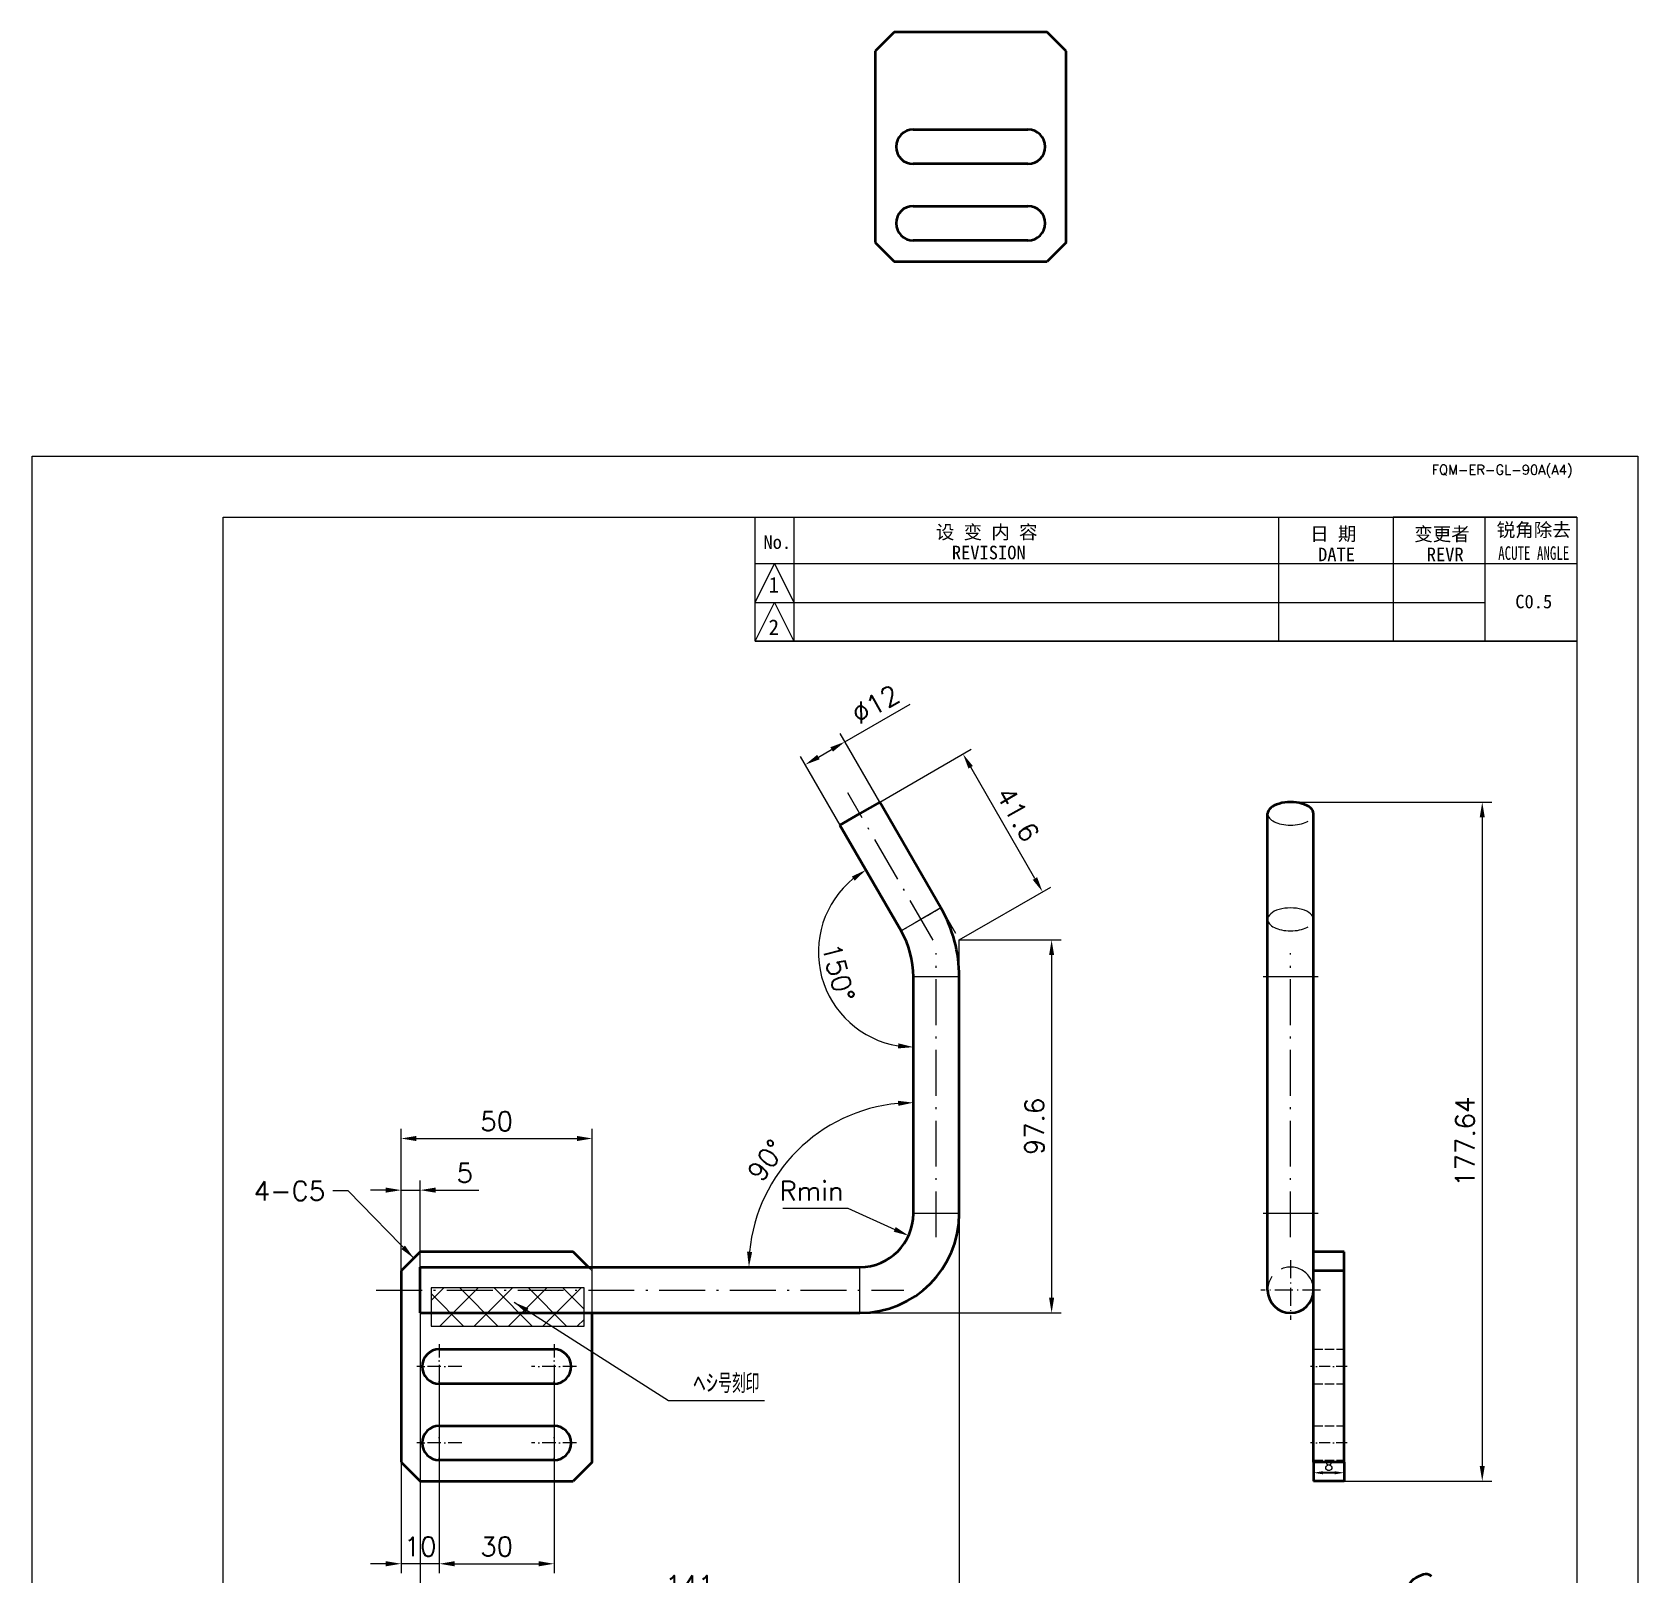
# Model space of a CAD drawing. Header units: millimetres. Extents: x -162325 to -83245, y 277409 to 326486.
# Drawn here: x -151326.2 to -150906.2, y 301517.2 to 301920.8 of the extents above; entities that cross this region are included whole.
import ezdxf
from ezdxf.enums import TextEntityAlignment as Align

# ---------------------------------------------------------------- set-up
doc = ezdxf.new("R2010")
doc.units = ezdxf.units.MM
for name, pattern in [('CENTER2', [28.575, 19.05, -3.175, 3.175, -3.175]), ('DASHDOT', [18.5, 12, -3, 0.5, -3]), ('DASHED', [15, 12, -3]), ('DASHED2', [9.525, 6.35, -3.175]), ('PHANTOM2', [31.75, 15.875, -3.175, 3.175, -3.175, 3.175, -3.175])]:
    doc.linetypes.add(name, pattern=pattern)
for name, color, linetype, lineweight in [('\\M+1907D\\M+19867', 130, 'Continuous', 13), ('A4', 3, 'Continuous', 20), ('SIM', 6, 'PHANTOM2', 20), ('中心线', 2, 'CENTER2', 13), ('图框', 7, 'Continuous', 20), ('尺寸线', 3, 'Continuous', 13), ('虚线', 2, 'DASHED2', 25)]:
    doc.layers.add(name, color=color, linetype=linetype, lineweight=lineweight)
doc.styles.add('CH-1', font='')
doc.styles.add('MX_NOTE_STANDARD', font='txt.shx', dxfattribs={"bigfont": 'extfont.shx'})
doc.styles.get("Standard").update_dxf_attribs({"font": 'txt', "bigfont": 'gbcbig.shx'})
doc.styles.get('CH-1').set_extended_font_data('SimSun')
doc.dimstyles.new('ISO-25', dxfattribs={"dimtxt": 2.5, "dimasz": 2.5, "dimexe": 1.25, "dimexo": 0.625, "dimtad": 1, "dimtxsty": 'Standard', "dimcen": 2.5, "dimadec": 0, "dimazin": 0, "dimtfac": 1, "dimtmove": 0, "dimatfit": 3, "dimfxl": 0, "dimarcsym": 0})
doc.dimstyles.new('副本02', dxfattribs={"dimscale": 2, "dimtxt": 2.5, "dimasz": 2, "dimexe": 1.25, "dimexo": 0, "dimgap": 1, "dimtad": 1, "dimdsep": 46, "dimtxsty": 'Standard', "dimcen": 0.5, "dimclrd": 3, "dimclre": 3, "dimclrt": 1, "dimadec": 1, "dimazin": 2, "dimtfac": 1, "dimtmove": 0, "dimatfit": 3, "dimfxl": 0, "dimtolj": 1, "dimlwd": -1, "dimlwe": -1, "dimarcsym": 0})
doc.dimstyles.new('副本02$4', dxfattribs={"dimscale": 2, "dimtxt": 2.5, "dimasz": 2, "dimexe": 1.25, "dimexo": 0, "dimgap": 1, "dimtad": 1, "dimtih": 1, "dimtoh": 1, "dimdsep": 46, "dimtxsty": 'Standard', "dimcen": 0.5, "dimclrd": 3, "dimclre": 3, "dimclrt": 1, "dimadec": 1, "dimazin": 2, "dimtfac": 1, "dimtmove": 0, "dimatfit": 3, "dimfxl": 0, "dimtolj": 1, "dimlwd": -1, "dimlwe": -1, "dimarcsym": 0})

# ---------------------------------------------------------------- blocks, each defined once
blk = doc.blocks.new('1比1 竖框')
at = {"layer": '图框'}
for p, q in [((0, 0), (0, 297)), ((0, 297), (210, 297)), ((178, 297), (202, 297)), ((210, 297), (210, 0)), ((25, 289), (202, 289)), ((25, 10), (25, 289)), ((25, 272.79), (25, 289)), ((94.55, 272.79), (94.55, 289)), ((99.62, 289), (99.62, 272.79)), ((163, 289), (163, 272.79)), ((163, 289), (163, 272.79)), ((163, 289), (163, 272.79)), ((163, 289), (163, 272.79)), ((163, 289), (163, 272.79)), ((178, 289), (178, 272.79)), ((178, 289), (178, 272.79)), ((178, 289), (178, 272.79)), ((178, 289), (178, 272.79)), ((178, 289), (178, 272.79)), ((178, 289), (202, 289)), ((178, 289), (202, 289)), ((178, 289), (202, 289)), ((178, 289), (202, 289)), ((202, 289), (178, 289)), ((190, 289), (190, 272.79)), ((190, 289), (190, 272.79)), ((190, 289), (190, 272.79)), ((190, 289), (190, 272.79)), ((190, 289), (190, 272.79)), ((202, 289), (202, 10)), ((94.55, 277.86), (97.09, 282.93)), ((94.55, 282.93), (190, 282.93)), ((94.55, 282.93), (190, 282.93)), ((94.55, 282.93), (190, 282.93)), ((94.55, 282.93), (190, 282.93)), ((97.09, 282.93), (99.62, 277.86)), ((190, 282.93), (202, 282.93)), ((190, 282.93), (202, 282.93)), ((190, 282.93), (202, 282.93)), ((190, 282.93), (202, 282.93)), ((94.55, 272.79), (97.09, 277.86)), ((94.55, 277.86), (190, 277.86)), ((94.55, 277.86), (190, 277.86)), ((94.55, 277.86), (190, 277.86)), ((94.55, 277.86), (190, 277.86)), ((97.09, 277.86), (99.62, 272.79)), ((94.55, 272.79), (202, 272.79)), ((202, 272.79), (94.55, 272.79)), ((94.55, 272.79), (202, 272.79)), ((94.55, 272.79), (202, 272.79))]:
    blk.add_line(p, q, dxfattribs=at)
at = {"layer": '图框', "style": 'CH-1'}
for s, height, p in [('设 变 内 容', 1.775, (124.84, 287.09)), ('日 期', 1.775, (170.17, 286.84)), ('变更者', 1.775, (184.38, 286.84)), ('锐角除去', 1.775, (196.38, 287.37)), ('No.', 1.775, (97.45, 285.73)), ('REVISION', 1.775, (125.11, 284.38)), ('DATE', 1.775, (170.59, 284.13)), ('REVR', 1.775, (184.8, 284.13)), ('1', 2.03, (97, 280.16)), ('C0.5', 1.775, (196.38, 277.97)), ('2', 2.03, (97, 274.61))]:
    blk.add_text(s, height=height, dxfattribs=at).set_placement(p, align=Align.MIDDLE)
at = {"layer": '图框', "style": 'CH-1', "width": 0.7}
blk.add_text('ACUTE ANGLE', height=1.7746, dxfattribs=at).set_placement((196.38, 284.31), align=Align.MIDDLE)
at = {"layer": '图框', "insert": (192.25, 295), "char_height": 1.25, "width": 39, "attachment_point": 5}
blk.add_mtext('{\\Ftxt,@extfont2|c134;FQM-ER-GL-90A(A4)}', dxfattribs=at)
blk = doc.blocks.new('*D453')
at = {"layer": 'Defpoints', "color": 0, "transparency": 16777216}
for p in [(-151082.75, 301731.97), (-151104.54, 301719.39), (-151083.73, 301683.36)]:
    blk.add_point(p, dxfattribs=at)
at = {"layer": '尺寸线', "color": 3, "transparency": 16777216}
for p, q in [((-151104.54, 301719.39), (-151080.59, 301733.22)), ((-151063.95, 301699.4), (-151080.75, 301728.51)), ((-151083.73, 301683.36), (-151059.78, 301697.19))]:
    blk.add_line(p, q, dxfattribs=at)
for points in [[(-151080.17, 301728.84), (-151081.33, 301728.18), (-151082.75, 301731.97)], [(-151063.37, 301699.74), (-151064.52, 301699.07), (-151061.95, 301695.94)]]:
    blk.add_solid(points, dxfattribs=at)
at = {"layer": '尺寸线', "color": 1, "transparency": 16777216, "insert": (-151068.45, 301716.21), "char_height": 5, "attachment_point": 5, "rotation": 299.9993}
blk.add_mtext('\\A1;41.6', dxfattribs=at)
blk = doc.blocks.new('*D454')
at = {"layer": 'Defpoints', "color": 0, "transparency": 16777216}
for p in [(-151083.73, 301683.36), (-151109.73, 301585.75), (-151059.58, 301585.75)]:
    blk.add_point(p, dxfattribs=at)
at = {"layer": '尺寸线', "color": 3, "transparency": 16777216}
for p, q in [((-151083.73, 301683.36), (-151057.08, 301683.36)), ((-151059.58, 301679.36), (-151059.58, 301589.75)), ((-151109.73, 301585.75), (-151057.08, 301585.75))]:
    blk.add_line(p, q, dxfattribs=at)
for points in [[(-151060.25, 301679.36), (-151058.92, 301679.36), (-151059.58, 301683.36)], [(-151060.25, 301589.75), (-151058.92, 301589.75), (-151059.58, 301585.75)]]:
    blk.add_solid(points, dxfattribs=at)
at = {"layer": '尺寸线', "color": 1, "transparency": 16777216, "insert": (-151064.08, 301634.56), "char_height": 5, "attachment_point": 5, "rotation": 90}
blk.add_mtext('\\A1;97.6', dxfattribs=at)
blk = doc.blocks.new('*D455')
at = {"layer": 'Defpoints', "color": 0, "transparency": 16777216}
for p in [(-151083.73, 301618.28), (-151224.73, 301596.77), (-151083.73, 301510.07)]:
    blk.add_point(p, dxfattribs=at)
at = {"layer": '尺寸线', "color": 3, "transparency": 16777216}
for p, q in [((-151083.73, 301618.28), (-151083.73, 301507.57)), ((-151224.73, 301596.77), (-151224.73, 301507.57)), ((-151220.73, 301510.07), (-151087.73, 301510.07))]:
    blk.add_line(p, q, dxfattribs=at)
for points in [[(-151220.73, 301510.73), (-151220.73, 301509.4), (-151224.73, 301510.07)], [(-151087.73, 301510.73), (-151087.73, 301509.4), (-151083.73, 301510.07)]]:
    blk.add_solid(points, dxfattribs=at)
at = {"layer": '尺寸线', "color": 1, "transparency": 16777216, "insert": (-151154.23, 301514.57), "char_height": 5, "attachment_point": 5}
blk.add_mtext('\\A1;141', dxfattribs=at)
blk = doc.blocks.new('*D456')
at = {"layer": 'Defpoints', "color": 0, "transparency": 16777216}
for p in [(-151095.73, 301673.71), (-151117.25, 301635.01), (-151095.73, 301611.75), (-151224.73, 301597.75), (-151109.73, 301597.75)]:
    blk.add_point(p, dxfattribs=at)
at = {"layer": '尺寸线', "color": 3, "transparency": 16777216}
blk.add_arc((-151095.73, 301597.75), 43.03, 95.3286, 174.6714, dxfattribs=at)
for points in [[(-151099.76, 301641.26), (-151099.7, 301639.93), (-151095.73, 301640.78)], [(-151137.91, 301601.72), (-151139.24, 301601.78), (-151138.76, 301597.75)]]:
    blk.add_solid(points, dxfattribs=at)
at = {"layer": '尺寸线', "color": 1, "transparency": 16777216, "insert": (-151134.21, 301625.65), "char_height": 5, "attachment_point": 5, "rotation": 54.0545}
blk.add_mtext('\\A1;90°', dxfattribs=at)
blk = doc.blocks.new('*D457')
at = {"layer": 'Defpoints', "color": 0, "transparency": 16777216}
for p in [(-151109.73, 301611.75), (-151096.98, 301605.97)]:
    blk.add_point(p, dxfattribs=at)
at = {"layer": '尺寸线', "color": 3, "transparency": 16777216}
for p, q in [((-151129.92, 301613.2), (-151112.92, 301613.2)), ((-151112.92, 301613.2), (-151100.63, 301607.62))]:
    blk.add_line(p, q, dxfattribs=at)
blk.add_solid([(-151100.35, 301608.23), (-151100.9, 301607.02), (-151096.98, 301605.97)], dxfattribs=at)
at = {"layer": '尺寸线', "color": 1, "transparency": 16777216, "insert": (-151122.42, 301617.7), "char_height": 5, "attachment_point": 5, "style": 'MX_NOTE_STANDARD'}
blk.add_mtext('\\A1;\\A1;Rmin', dxfattribs=at)
blk = doc.blocks.new('*D458')
at = {"layer": 'Defpoints', "color": 0, "transparency": 16777216}
for p in [(-151179.73, 301631.4), (-151229.73, 301575.85), (-151179.73, 301575.85)]:
    blk.add_point(p, dxfattribs=at)
at = {"layer": '尺寸线', "color": 3, "transparency": 16777216}
for p, q in [((-151229.73, 301575.85), (-151229.73, 301633.9)), ((-151225.73, 301631.4), (-151183.73, 301631.4)), ((-151179.73, 301575.85), (-151179.73, 301633.9))]:
    blk.add_line(p, q, dxfattribs=at)
for points in [[(-151225.73, 301632.07), (-151225.73, 301630.73), (-151229.73, 301631.4)], [(-151183.73, 301632.07), (-151183.73, 301630.73), (-151179.73, 301631.4)]]:
    blk.add_solid(points, dxfattribs=at)
at = {"layer": '尺寸线', "color": 1, "transparency": 16777216, "insert": (-151204.73, 301635.9), "char_height": 5, "attachment_point": 5}
blk.add_mtext('\\A1;50', dxfattribs=at)
blk = doc.blocks.new('*D459')
at = {"layer": 'Defpoints', "color": 0, "transparency": 16777216}
for p in [(-151224.73, 301617.89), (-151229.73, 301596.75), (-151224.73, 301597.75)]:
    blk.add_point(p, dxfattribs=at)
at = {"layer": '尺寸线', "color": 3, "transparency": 16777216}
for p, q in [((-151229.73, 301596.75), (-151229.73, 301620.39)), ((-151224.73, 301597.75), (-151224.73, 301620.39)), ((-151233.73, 301617.89), (-151237.73, 301617.89)), ((-151229.73, 301617.89), (-151224.73, 301617.89)), ((-151220.73, 301617.89), (-151209.4, 301617.89))]:
    blk.add_line(p, q, dxfattribs=at)
for points in [[(-151233.73, 301618.56), (-151233.73, 301617.23), (-151229.73, 301617.89)], [(-151220.73, 301618.56), (-151220.73, 301617.23), (-151224.73, 301617.89)]]:
    blk.add_solid(points, dxfattribs=at)
at = {"layer": '尺寸线', "color": 1, "transparency": 16777216, "insert": (-151213.07, 301622.39), "char_height": 5, "attachment_point": 5}
blk.add_mtext('\\A1;5', dxfattribs=at)
blk = doc.blocks.new('*D460')
at = {"layer": 'Defpoints', "color": 0, "transparency": 16777216}
for p in [(-151229.73, 301595.2), (-151219.73, 301571.75), (-151229.73, 301520.15)]:
    blk.add_point(p, dxfattribs=at)
at = {"layer": '尺寸线', "color": 3, "transparency": 16777216}
for p, q in [((-151229.73, 301595.2), (-151229.73, 301517.65)), ((-151219.73, 301571.75), (-151219.73, 301517.65)), ((-151233.73, 301520.15), (-151237.73, 301520.15)), ((-151219.73, 301520.15), (-151229.73, 301520.15)), ((-151215.73, 301520.15), (-151211.73, 301520.15))]:
    blk.add_line(p, q, dxfattribs=at)
for points in [[(-151233.73, 301520.82), (-151233.73, 301519.48), (-151229.73, 301520.15)], [(-151215.73, 301520.82), (-151215.73, 301519.48), (-151219.73, 301520.15)]]:
    blk.add_solid(points, dxfattribs=at)
at = {"layer": '尺寸线', "color": 1, "transparency": 16777216, "insert": (-151224.73, 301524.65), "char_height": 5, "attachment_point": 5}
blk.add_mtext('\\A1;10', dxfattribs=at)
blk = doc.blocks.new('*D461')
at = {"layer": 'Defpoints', "color": 0, "transparency": 16777216}
for p in [(-151219.73, 301571.75), (-151189.73, 301571.75), (-151189.73, 301520.15)]:
    blk.add_point(p, dxfattribs=at)
at = {"layer": '尺寸线', "color": 3, "transparency": 16777216}
for p, q in [((-151219.73, 301571.75), (-151219.73, 301517.65)), ((-151189.73, 301571.75), (-151189.73, 301517.65)), ((-151215.73, 301520.15), (-151193.73, 301520.15))]:
    blk.add_line(p, q, dxfattribs=at)
for points in [[(-151215.73, 301520.82), (-151215.73, 301519.48), (-151219.73, 301520.15)], [(-151193.73, 301520.82), (-151193.73, 301519.48), (-151189.73, 301520.15)]]:
    blk.add_solid(points, dxfattribs=at)
at = {"layer": '尺寸线', "color": 1, "transparency": 16777216, "insert": (-151204.73, 301524.65), "char_height": 5, "attachment_point": 5}
blk.add_mtext('\\A1;30', dxfattribs=at)
blk = doc.blocks.new('*D462')
at = {"layer": 'Defpoints', "color": 0, "transparency": 16777216}
for p in [(-151114.93, 301713.39), (-151120.2, 301684.46), (-151098.95, 301685.71), (-151095.73, 301673.71), (-151095.73, 301611.75)]:
    blk.add_point(p, dxfattribs=at)
at = {"layer": '尺寸线', "color": 3, "transparency": 16777216}
blk.add_arc((-151095.73, 301680.15), 24.85, 129.2349, 260.7662, dxfattribs=at)
for points in [[(-151111.83, 301699.94), (-151111.07, 301698.84), (-151108.16, 301701.66)], [(-151099.67, 301656.29), (-151099.78, 301654.96), (-151095.73, 301655.3)]]:
    blk.add_solid(points, dxfattribs=at)
at = {"layer": '尺寸线', "color": 1, "transparency": 16777216, "insert": (-151115.39, 301674.88), "char_height": 5, "attachment_point": 5, "rotation": 285.0006}
blk.add_mtext('\\A1;150°', dxfattribs=at)
blk = doc.blocks.new('*D463')
at = {"layer": 'Defpoints', "color": 0, "transparency": 16777216}
for p in [(-151113.65, 301735.18), (-151104.54, 301719.39), (-151114.93, 301713.39)]:
    blk.add_point(p, dxfattribs=at)
at = {"layer": '尺寸线', "color": 3, "transparency": 16777216}
for p, q in [((-151113.65, 301735.18), (-151096.62, 301745.01)), ((-151104.54, 301719.39), (-151114.9, 301737.35)), ((-151120.58, 301731.18), (-151117.12, 301733.18)), ((-151114.93, 301713.39), (-151125.3, 301731.35))]:
    blk.add_line(p, q, dxfattribs=at)
for points in [[(-151117.45, 301733.76), (-151116.78, 301732.6), (-151113.65, 301735.18)], [(-151120.91, 301731.76), (-151120.25, 301730.6), (-151124.05, 301729.18)]]:
    blk.add_solid(points, dxfattribs=at)
at = {"layer": '尺寸线', "color": 1, "transparency": 16777216, "insert": (-151105.65, 301744.99), "char_height": 5, "attachment_point": 5, "rotation": 29.9996, "style": 'MX_NOTE_STANDARD'}
blk.add_mtext('\\A1;\\A1;%%C12', dxfattribs=at)
blk = doc.blocks.new('*D464')
at = {"layer": 'Defpoints', "color": 0, "transparency": 16777216}
for p in [(-150997.08, 301719.39), (-150991.08, 301541.75), (-150946.94, 301541.75)]:
    blk.add_point(p, dxfattribs=at)
at = {"layer": '尺寸线', "color": 3, "transparency": 16777216}
for p, q in [((-150997.08, 301719.39), (-150944.44, 301719.39)), ((-150946.94, 301715.39), (-150946.94, 301545.75)), ((-150991.08, 301541.75), (-150944.44, 301541.75))]:
    blk.add_line(p, q, dxfattribs=at)
for points in [[(-150947.61, 301715.39), (-150946.28, 301715.39), (-150946.94, 301719.39)], [(-150947.61, 301545.75), (-150946.28, 301545.75), (-150946.94, 301541.75)]]:
    blk.add_solid(points, dxfattribs=at)
at = {"layer": '尺寸线', "color": 1, "transparency": 16777216, "insert": (-150951.44, 301630.57), "char_height": 5, "attachment_point": 5, "rotation": 90}
blk.add_mtext('\\A1;177.64', dxfattribs=at)
blk = doc.blocks.new('图号刻印')
at = {"layer": '尺寸线'}
h = blk.add_hatch(dxfattribs=at)
h.set_pattern_fill('ANSI37', color=4)
h.set_pattern_definition([(45, (-10658.534, -906.269), (-2.245064, 2.245064), []), (135, (-10658.534, -906.269), (-2.245064, -2.245064), [])])
h.paths.add_polyline_path([(20, -5), (20, 0), (0, 0), (0, -5)])
at = {"layer": '\\M+1907D\\M+19867'}
for p, q in [((0, 0), (0, -5)), ((20, 0), (0, 0)), ((20, -5), (20, 0)), ((0, -5), (20, -5))]:
    blk.add_line(p, q, dxfattribs=at)
blk = doc.blocks.new('*D658')
at = {"color": 0, "lineweight": -2, "transparency": 16777216}
for p, q in [((-150991.08, 301542.38), (-150991.08, 301545.21)), ((-150985.58, 301543.96), (-150988.58, 301543.96)), ((-150983.08, 301542.38), (-150983.08, 301545.21))]:
    blk.add_line(p, q, dxfattribs=at)
at = {"color": 0, "transparency": 16777216}
for points in [[(-150988.58, 301544.37), (-150988.58, 301543.54), (-150991.08, 301543.96)], [(-150985.58, 301544.37), (-150985.58, 301543.54), (-150983.08, 301543.96)]]:
    blk.add_solid(points, dxfattribs=at)
at = {"layer": 'Defpoints', "color": 0, "transparency": 16777216}
for p in [(-150991.08, 301543.96), (-150991.08, 301541.75), (-150983.08, 301541.75)]:
    blk.add_point(p, dxfattribs=at)
at = {"color": 0, "transparency": 16777216, "insert": (-150987.08, 301545.83), "char_height": 2.5, "attachment_point": 5}
blk.add_mtext('8', dxfattribs=at)

msp = doc.modelspace()

# ---------------------------------------------------------------- linework, layer by layer
at = {"color": 7, "lineweight": 35}
for p, q in [((-151100.763, 301920.833), (-151105.763, 301915.833)), ((-151060.763, 301920.833), (-151100.763, 301920.833)), ((-151055.763, 301915.833), (-151060.763, 301920.833)), ((-151105.763, 301915.833), (-151105.763, 301865.833)), ((-151055.763, 301865.833), (-151055.763, 301915.833)), ((-151095.763, 301895.333), (-151065.763, 301895.333)), ((-151065.763, 301886.333), (-151095.763, 301886.333)), ((-151095.763, 301875.333), (-151065.763, 301875.333)), ((-151105.763, 301865.833), (-151100.763, 301860.833)), ((-151065.763, 301866.333), (-151095.763, 301866.333)), ((-151055.763, 301865.833), (-151060.763, 301860.833)), ((-151100.763, 301860.833), (-151060.763, 301860.833)), ((-151109.735, 301716.393), (-151114.931, 301713.393)), ((-151104.539, 301719.393), (-151109.735, 301716.393)), ((-151088.558, 301691.714), (-151104.539, 301719.393)), ((-151003.078, 301688.714), (-151003.078, 301716.393)), ((-150991.078, 301688.714), (-150991.078, 301716.393)), ((-151098.95, 301685.714), (-151114.931, 301713.393)), ((-151003.078, 301673.714), (-151003.078, 301688.714)), ((-150991.078, 301673.714), (-150991.078, 301688.714)), ((-151095.735, 301611.752), (-151095.735, 301673.714)), ((-151083.735, 301611.752), (-151083.735, 301673.714)), ((-151003.078, 301611.752), (-151003.078, 301673.714)), ((-150991.078, 301611.752), (-150991.078, 301673.714)), ((-151003.078, 301591.752), (-151003.078, 301611.752)), ((-150991.078, 301591.752), (-150991.078, 301611.752)), ((-151224.735, 301601.752), (-151229.735, 301596.752)), ((-151184.735, 301601.752), (-151224.735, 301601.752)), ((-151180.735, 301597.752), (-151184.735, 301601.752)), ((-150991.078, 301596.752), (-150991.078, 301601.752)), ((-150983.078, 301601.752), (-150991.078, 301601.752)), ((-150983.078, 301596.752), (-150983.078, 301601.752)), ((-151229.735, 301596.752), (-151229.735, 301546.752)), ((-151224.735, 301591.752), (-151224.735, 301597.752)), ((-151224.735, 301597.752), (-151109.735, 301597.752)), ((-150991.078, 301546.752), (-150991.078, 301596.752)), ((-150983.078, 301596.752), (-150991.078, 301596.752)), ((-150983.078, 301546.752), (-150983.078, 301596.752)), ((-151224.735, 301585.752), (-151224.735, 301591.752)), ((-151224.735, 301585.752), (-151109.735, 301585.752)), ((-151179.735, 301546.752), (-151179.735, 301585.752)), ((-151219.735, 301576.252), (-151189.735, 301576.252)), ((-151189.735, 301567.252), (-151219.735, 301567.252)), ((-151219.735, 301556.252), (-151189.735, 301556.252)), ((-151229.735, 301546.752), (-151224.735, 301541.752)), ((-151189.735, 301547.252), (-151219.735, 301547.252)), ((-151179.735, 301546.752), (-151184.735, 301541.752)), ((-150991.078, 301546.752), (-150991.078, 301541.752)), ((-150983.078, 301546.752), (-150991.078, 301546.752)), ((-150983.078, 301546.752), (-150983.078, 301541.752)), ((-151224.735, 301541.752), (-151184.735, 301541.752)), ((-150983.078, 301541.752), (-150991.078, 301541.752))]:
    msp.add_line(p, q, dxfattribs=at)
at = {"color": 7, "lineweight": 13}
for p, q in [((-151088.558, 301691.714), (-151093.754, 301688.714)), ((-151093.754, 301688.714), (-151098.95, 301685.714)), ((-151089.735, 301673.714), (-151095.735, 301673.714)), ((-151083.735, 301673.714), (-151089.735, 301673.714)), ((-150991.078, 301673.714), (-151003.078, 301673.714)), ((-151089.735, 301611.752), (-151095.735, 301611.752)), ((-151083.735, 301611.752), (-151089.735, 301611.752)), ((-150991.078, 301611.752), (-151003.078, 301611.752)), ((-151109.735, 301591.752), (-151109.735, 301597.752)), ((-151109.735, 301585.752), (-151109.735, 301591.752))]:
    msp.add_line(p, q, dxfattribs=at)
at = {"color": 7, "lineweight": 35}
for centre, radius, start, end in [((-151095.763, 301890.833), 4.5, 90, 270), ((-151065.763, 301890.833), 4.5, 270, 90), ((-151095.763, 301870.833), 4.5, 90, 270), ((-151065.763, 301870.833), 4.5, 270, 90), ((-151119.735, 301673.714), 36, 0, 30), ((-151119.735, 301673.714), 24, 0, 30), ((-151109.735, 301611.752), 14, 270, 0), ((-151109.735, 301611.752), 26, 270, 0), ((-150997.078, 301591.752), 6, 180.00001, 0), ((-151219.735, 301571.752), 4.5, 90, 270), ((-151189.735, 301571.752), 4.5, 270, 90), ((-151219.735, 301551.752), 4.5, 90, 270), ((-151189.735, 301551.752), 4.5, 270, 90)]:
    msp.add_arc(centre, radius, start, end, dxfattribs=at)
for centre, major_axis, ratio, start_param, end_param in [((-150997.078, 301716.393), (6, 0), 0.5, 0, 3.1415927), ((-150963.305, 301514.925), (3.057, 1.901), 0.5169498, 0.0001102, 3.1417028)]:
    msp.add_ellipse(centre, major_axis=major_axis, ratio=ratio, start_param=start_param, end_param=end_param, dxfattribs=at)
at = {"color": 7, "lineweight": 13}
msp.add_ellipse((-150997.078, 301688.714), major_axis=(6, 0), ratio=0.5, start_param=0, end_param=3.1415927, dxfattribs=at)
at = {"layer": 'A4'}
msp.add_lwpolyline([(-151326.238, 301809.931), (-150906.238, 301809.931), (-150906.238, 301215.931), (-151326.238, 301215.931)], close=True, dxfattribs=at)
at = {"layer": 'SIM'}
for p in [(-151092.698, 301698.885), (-151083.735, 301669.005)]:
    msp.add_line(p, (-151083.735, 301683.36), dxfattribs=at)
at = {"layer": '中心线', "linetype": 'DASHDOT', "lineweight": 13}
for p, q in [((-151090.597, 301683.246), (-151112.891, 301721.861)), ((-151089.735, 301605.556), (-151089.735, 301679.91)), ((-150997.078, 301605.556), (-150997.078, 301679.91)), ((-151236.235, 301591.752), (-151098.235, 301591.752))]:
    msp.add_line(p, q, dxfattribs=at)
at = {"layer": '中心线', "linetype": 'DASHDOT', "lineweight": 13, "ltscale": 0.36001}
for p, q in [((-150989.878, 301673.714), (-151004.278, 301673.714)), ((-150989.878, 301611.752), (-151004.278, 301611.752))]:
    msp.add_line(p, q, dxfattribs=at)
at = {"layer": '中心线', "linetype": 'DASHDOT', "lineweight": 13, "ltscale": 0.390002}
msp.add_line((-150997.078, 301599.552), (-150997.078, 301583.952), dxfattribs=at)
at = {"layer": '中心线', "linetype": 'DASHDOT', "lineweight": 13, "ltscale": 0.38999}
msp.add_line((-150989.278, 301591.752), (-151004.878, 301591.752), dxfattribs=at)
at = {"layer": '中心线', "linetype": 'DASHDOT', "lineweight": 13, "ltscale": 0.292499}
for p, q in [((-151219.735, 301577.602), (-151219.735, 301565.902)), ((-151189.735, 301577.602), (-151189.735, 301565.902)), ((-151219.735, 301557.602), (-151219.735, 301545.902)), ((-151189.735, 301557.602), (-151189.735, 301545.902))]:
    msp.add_line(p, q, dxfattribs=at)
at = {"layer": '中心线', "linetype": 'DASHDOT', "lineweight": 13, "ltscale": 0.29248}
for p, q in [((-151213.885, 301571.752), (-151225.585, 301571.752)), ((-151183.885, 301571.752), (-151195.585, 301571.752)), ((-151213.885, 301551.752), (-151225.585, 301551.752)), ((-151183.885, 301551.752), (-151195.585, 301551.752))]:
    msp.add_line(p, q, dxfattribs=at)
at = {"layer": '中心线', "linetype": 'DASHDOT', "lineweight": 13, "ltscale": 0.240015}
for p, q in [((-150982.278, 301571.752), (-150991.879, 301571.752)), ((-150982.278, 301551.752), (-150991.879, 301551.752))]:
    msp.add_line(p, q, dxfattribs=at)
at = {"layer": '虚线', "linetype": 'DASHED', "lineweight": 13, "ltscale": 0.150003}
msp.add_line((-151088.558, 301691.714), (-151093.754, 301688.714), dxfattribs=at)
at = {"layer": '虚线', "linetype": 'DASHED', "lineweight": 13, "ltscale": 0.149982}
msp.add_line((-151093.754, 301688.714), (-151098.95, 301685.714), dxfattribs=at)
at = {"layer": '虚线', "linetype": 'DASHED', "lineweight": 13, "ltscale": 0.15}
for p, q in [((-151089.735, 301673.714), (-151095.735, 301673.714)), ((-151083.735, 301673.714), (-151089.735, 301673.714)), ((-151089.735, 301611.752), (-151095.735, 301611.752)), ((-151083.735, 301611.752), (-151089.735, 301611.752)), ((-151109.735, 301591.752), (-151109.735, 301597.752)), ((-151109.735, 301585.752), (-151109.735, 301591.752))]:
    msp.add_line(p, q, dxfattribs=at)
at = {"layer": '虚线', "linetype": 'DASHED', "lineweight": 13, "ltscale": 0.3}
for p, q in [((-150991.078, 301673.714), (-151003.078, 301673.714)), ((-150991.078, 301611.752), (-151003.078, 301611.752))]:
    msp.add_line(p, q, dxfattribs=at)
at = {"layer": '虚线', "linetype": 'DASHED', "lineweight": 13, "ltscale": 0.035355}
msp.add_line((-151179.735, 301596.752), (-151180.735, 301597.752), dxfattribs=at)
at = {"layer": '虚线', "linetype": 'DASHED', "lineweight": 13, "ltscale": 0.275}
msp.add_line((-151179.735, 301585.752), (-151179.735, 301596.752), dxfattribs=at)
at = {"layer": '虚线', "linetype": 'DASHED', "lineweight": 13, "ltscale": 0.2}
for p, q in [((-150983.078, 301596.752), (-150991.078, 301596.752)), ((-150991.078, 301576.252), (-150983.078, 301576.252)), ((-150991.078, 301567.252), (-150983.078, 301567.252)), ((-150991.078, 301556.252), (-150983.078, 301556.252)), ((-150991.078, 301547.252), (-150983.078, 301547.252)), ((-150983.078, 301546.752), (-150991.078, 301546.752))]:
    msp.add_line(p, q, dxfattribs=at)
at = {"layer": '虚线', "linetype": 'DASHED', "lineweight": 13}
msp.add_arc((-150997.078, 301591.752), 6, 0, 180.00001, dxfattribs=at)
for centre in [(-150997.078, 301716.393), (-150997.078, 301688.714)]:
    msp.add_ellipse(centre, major_axis=(6, 0), ratio=0.5, start_param=3.1415927, end_param=6.2831853, dxfattribs=at)

# ---------------------------------------------------------------- block references
at = {"layer": '图框', "xscale": 2, "yscale": 2, "zscale": 2}
msp.add_blockref('1比1 竖框', (-151326.238, 301215.931), dxfattribs=at)
at = {"layer": '尺寸线', "xscale": 2, "yscale": 2, "zscale": 2}
msp.add_blockref('图号刻印', (-151221.879, 301592.327), dxfattribs=at)

# ---------------------------------------------------------------- texts
at = {"layer": '尺寸线', "color": 1, "insert": (-151249.594, 301615.187), "char_height": 5, "attachment_point": 9, "style": 'MX_NOTE_STANDARD'}
msp.add_mtext('4-C5', dxfattribs=at)
at = {"layer": '尺寸线', "color": 1, "insert": (-151136.012, 301564.824), "char_height": 5, "attachment_point": 9}
msp.add_mtext('ﾍｼ号刻印', dxfattribs=at)

# ---------------------------------------------------------------- dimensions: what is measured, and where the dimension line sits
dim = msp.add_linear_dim(base=(-150991.078, 301543.957), p1=(-150983.078, 301541.752), p2=(-150991.078, 301541.752), dimstyle='ISO-25', override={"dimarcsym": 2})
dim.commit()
dim.dimension.update_dxf_attribs({"geometry": '*D658', "text_midpoint": (-150987.078, 301545.832)})
at = {"layer": '尺寸线'}
dim = msp.add_aligned_dim(p1=(-151114.931, 301713.393), p2=(-151104.539, 301719.393), distance=18.229, text='\\A1;%%C<>', dimstyle='副本02', override={"dimtxsty": 'MX_NOTE_STANDARD'}, dxfattribs=at)
dim.commit()
dim.dimension.update_dxf_attribs({"geometry": '*D463', "text_midpoint": (-151105.655, 301744.994)})
dim = msp.add_aligned_dim(p1=(-151083.735, 301683.36), p2=(-151104.539, 301719.394), distance=-25.158, dimstyle='副本02', override={"dimdec": 1}, dxfattribs=at)
dim.commit()
dim.dimension.update_dxf_attribs({"geometry": '*D453', "text_midpoint": (-151068.452, 301716.206)})
dim = msp.add_linear_dim(base=(-150946.943, 301541.752), p1=(-150997.078, 301719.393), p2=(-150991.078, 301541.752), angle=90, dimstyle='副本02', dxfattribs=at)
dim.commit()
dim.dimension.update_dxf_attribs({"geometry": '*D464', "text_midpoint": (-150951.443, 301630.573)})
dim = msp.add_angular_dim_2l(base=(-151120.204, 301684.46), line1=((-151095.735, 301611.752), (-151095.735, 301673.714)), line2=((-151098.95, 301685.714), (-151114.931, 301713.393)), dimstyle='副本02', dxfattribs=at)
dim.commit()
dim.dimension.update_dxf_attribs({"geometry": '*D462', "text_midpoint": (-151115.389, 301674.88)})
dim = msp.add_linear_dim(base=(-151059.584, 301585.752), p1=(-151083.735, 301683.36), p2=(-151109.735, 301585.752), angle=90, dimstyle='副本02', override={"dimdec": 1}, dxfattribs=at)
dim.commit()
dim.dimension.update_dxf_attribs({"geometry": '*D454', "text_midpoint": (-151064.084, 301634.556)})
dim = msp.add_angular_dim_2l(base=(-151117.248, 301635.014), line1=((-151095.735, 301611.752), (-151095.735, 301673.714)), line2=((-151224.735, 301597.752), (-151109.735, 301597.752)), dimstyle='副本02', dxfattribs=at)
dim.commit()
dim.dimension.update_dxf_attribs({"geometry": '*D456', "text_midpoint": (-151130.567, 301623.009), "dimtype": 162})
for base, p1, p2, picture, middle in [((-151179.735, 301631.401), (-151229.735, 301575.855), (-151179.735, 301575.855), '*D458', (-151204.735, 301635.901)), ((-151224.735, 301617.895), (-151229.735, 301596.752), (-151224.735, 301597.752), '*D459', (-151213.068, 301622.395)), ((-151083.735, 301510.067), (-151224.735, 301596.771), (-151083.735, 301618.279), '*D455', (-151154.235, 301514.567)), ((-151229.735, 301520.151), (-151219.735, 301571.752), (-151229.735, 301595.204), '*D460', (-151224.735, 301524.651)), ((-151189.735, 301520.151), (-151219.735, 301571.752), (-151189.735, 301571.752), '*D461', (-151204.735, 301524.651))]:
    dim = msp.add_linear_dim(base=base, p1=p1, p2=p2, dimstyle='副本02', dxfattribs=at)
    dim.commit()
    dim.dimension.update_dxf_attribs({"geometry": picture, "text_midpoint": middle})
dim = msp.add_radius_dim(center=(-151109.735, 301611.752), mpoint=(-151096.984, 301605.973), text='\\A1;Rmin', dimstyle='副本02$4', override={"dimtxsty": 'MX_NOTE_STANDARD'}, dxfattribs=at)
dim.commit()
dim.dimension.update_dxf_attribs({"geometry": '*D457', "text_midpoint": (-151122.423, 301613.197), "dimtype": 164})

# ---------------------------------------------------------------- leaders
at = {"layer": '尺寸线', "annotation_type": 0, "has_hookline": 1}
for points, override, hookline_direction, text_width in [([(-151226.402, 301600.086), (-151243.594, 301617.687), (-151247.594, 301617.687)], {"dimgap": 1, "dimtad": 0}, 1, 18.333), ([(-151200.148, 301588.555), (-151159.766, 301562.824), (-151155.766, 301562.824)], {"dimgap": 1, "dimtad": 1}, 0, 19.062)]:
    msp.add_leader(points, dimstyle='副本02', override=override, dxfattribs=dict(at, hookline_direction=hookline_direction, text_width=text_width))

doc.saveas('drawing.dxf')
